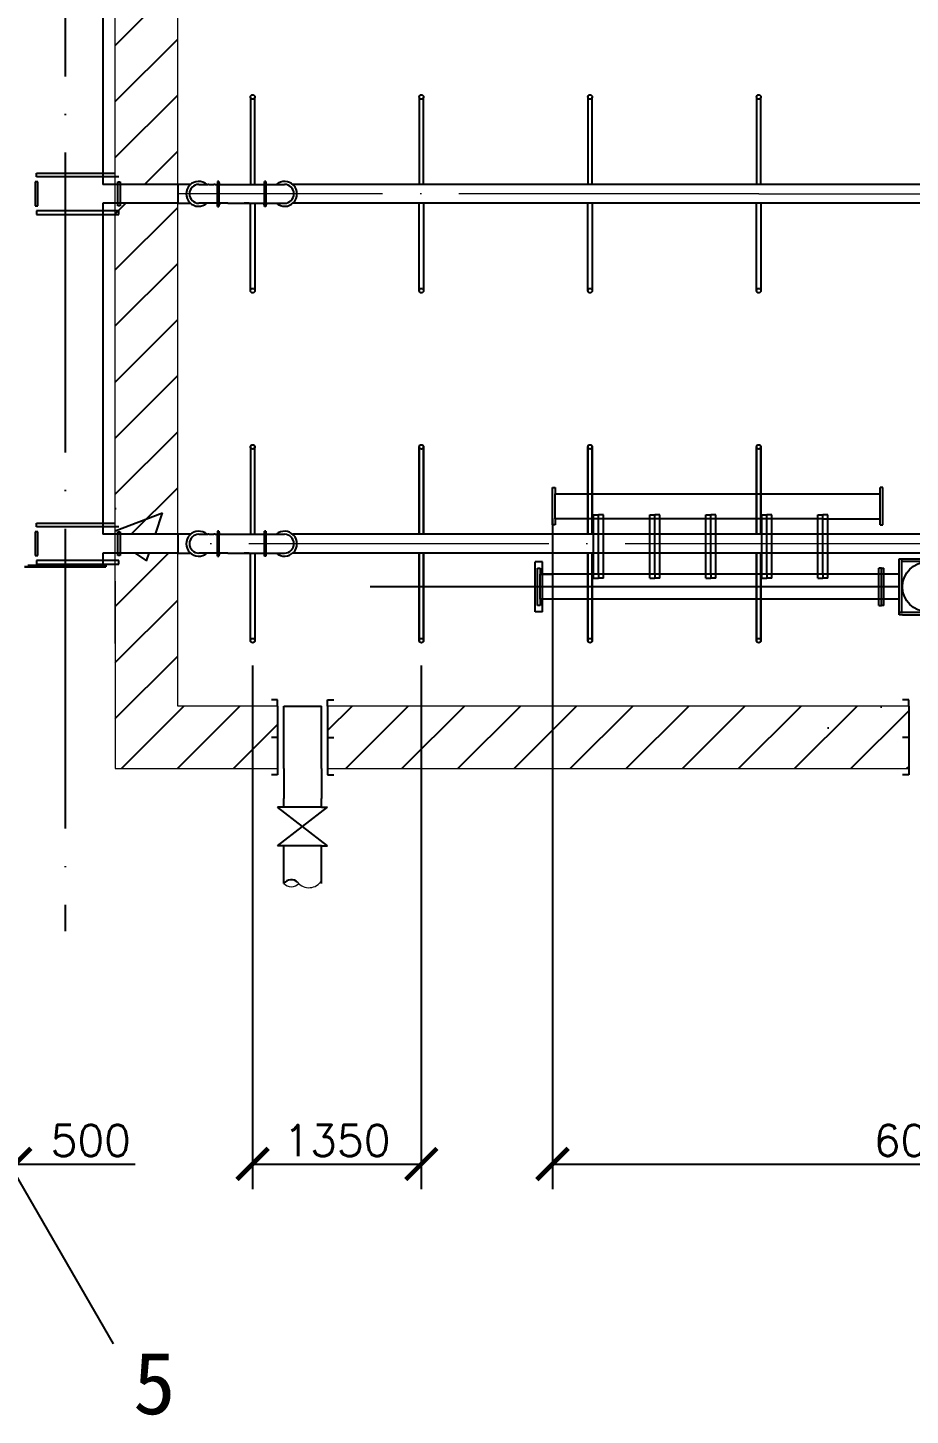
# Model space of a CAD drawing. Header units: millimetres. Extents: x 279 to 2876, y -494 to 1800.
# Drawn here: x 841.1 to 911.8, y 783.4 to 894.5 of the extents above; entities that cross this region are included whole.
import ezdxf

# ---------------------------------------------------------------- set-up
doc = ezdxf.new("R2010")
doc.units = ezdxf.units.MM
doc.linetypes.add('ACAD_ISO04W100', pattern=[30, 24, -3, 0, -3])
doc.layers.add('图层1', color=1, linetype='Continuous', lineweight=25, plot=False)
doc.layers.add('图层2', color=5, linetype='Continuous', lineweight=25, plot=False)
doc.layers.add('图层3', color=2, linetype='Continuous')
doc.styles.get("Standard").update_dxf_attribs({"font": 'txt', "bigfont": 'gbcbig.shx'})
doc.dimstyles.new('副本 ISO-25', dxfattribs={"dimtxt": 2.5, "dimasz": 2.5, "dimexe": 2, "dimexo": 2, "dimtad": 1, "dimlfac": 100, "dimtxsty": 'Standard', "dimblk": 'ARCHTICK', "dimcen": 2.5, "dimadec": 0, "dimazin": 0, "dimtfac": 1, "dimtmove": 0, "dimatfit": 3, "dimfxl": 1, "dimarcsym": 0})

# ---------------------------------------------------------------- blocks, each defined once
blk = doc.blocks.new('_ArchTick')
at = {"color": 0, "linetype": 'ByBlock', "const_width": 0.15}
blk.add_lwpolyline([(-0.5, -0.5), (0.5, 0.5)], dxfattribs=at)
blk = doc.blocks.new('*D20')
at = {"layer": '图层3', "color": 0, "lineweight": -2, "transparency": 16777216}
for p, q in [((835.14, 838.17), (835.14, 801.52)), ((840.14, 838.17), (840.14, 801.52)), ((835.14, 803.52), (840.14, 803.52)), ((840.14, 803.52), (849.73, 803.52))]:
    blk.add_line(p, q, dxfattribs=at)
at = {"layer": '图层3', "color": 0, "lineweight": -2, "transparency": 16777216, "xscale": 2.5, "yscale": 2.5, "zscale": 2.5, "rotation": 180}
blk.add_blockref('_ArchTick', (835.14, 803.52), dxfattribs=at)
at = {"layer": '图层3', "color": 0, "lineweight": -2, "transparency": 16777216, "xscale": 2.5, "yscale": 2.5, "zscale": 2.5}
blk.add_blockref('_ArchTick', (840.14, 803.52), dxfattribs=at)
at = {"layer": '图层3', "color": 0, "transparency": 16777216, "insert": (846.19, 805.4), "char_height": 2.5, "attachment_point": 5}
blk.add_mtext('500', dxfattribs=at)
blk = doc.blocks.new('*D26')
at = {"layer": '图层3', "color": 0, "lineweight": -2, "transparency": 16777216}
for p, q in [((859.14, 843.42), (859.14, 801.52)), ((872.64, 843.42), (872.64, 801.52)), ((859.14, 803.52), (872.64, 803.52))]:
    blk.add_line(p, q, dxfattribs=at)
at = {"layer": '图层3', "color": 0, "lineweight": -2, "transparency": 16777216, "xscale": 2.5, "yscale": 2.5, "zscale": 2.5, "rotation": 180}
blk.add_blockref('_ArchTick', (859.14, 803.52), dxfattribs=at)
at = {"layer": '图层3', "color": 0, "lineweight": -2, "transparency": 16777216, "xscale": 2.5, "yscale": 2.5, "zscale": 2.5}
blk.add_blockref('_ArchTick', (872.64, 803.52), dxfattribs=at)
at = {"layer": '图层3', "color": 0, "transparency": 16777216, "insert": (865.89, 805.4), "char_height": 2.5, "attachment_point": 5}
blk.add_mtext('1350', dxfattribs=at)
blk = doc.blocks.new('*D29')
at = {"layer": '图层3', "color": 0, "lineweight": -2, "transparency": 16777216}
for p, q in [((883.14, 855.17), (883.14, 801.52)), ((943.14, 855.17), (943.14, 801.52)), ((883.14, 803.52), (943.14, 803.52))]:
    blk.add_line(p, q, dxfattribs=at)
at = {"layer": '图层3', "color": 0, "lineweight": -2, "transparency": 16777216, "xscale": 2.5, "yscale": 2.5, "zscale": 2.5, "rotation": 180}
blk.add_blockref('_ArchTick', (883.14, 803.52), dxfattribs=at)
at = {"layer": '图层3', "color": 0, "lineweight": -2, "transparency": 16777216, "xscale": 2.5, "yscale": 2.5, "zscale": 2.5}
blk.add_blockref('_ArchTick', (943.14, 803.52), dxfattribs=at)
at = {"layer": '图层3', "color": 0, "transparency": 16777216, "insert": (913.14, 805.4), "char_height": 2.5, "attachment_point": 5}
blk.add_mtext('6000', dxfattribs=at)

msp = doc.modelspace()

# ---------------------------------------------------------------- hatches: boundary and pattern name
at = {"layer": '图层3'}
h = msp.add_hatch(dxfattribs=at)
h.set_pattern_fill('ANSI31', color=256, style=0)
h.paths.add_polyline_path([(911.64464, 840.16504), (865.14464, 840.16504), (865.14464, 835.16504), (911.64464, 835.16504)])
h.paths.add_polyline_path([(961.14464, 840.16504), (914.64464, 840.16504), (914.64464, 835.16504), (961.14464, 835.16504)])
h.paths.add_polyline_path([(861.14464, 840.16504), (853.14464, 840.16504), (853.14464, 850.16504), (853.14464, 852.41504), (848.14464, 852.41504), (848.14464, 845.16504), (848.14464, 840.16504), (848.14464, 835.16504), (861.14464, 835.16504)])
h.paths.add_polyline_path([(853.14464, 880.41504), (848.14464, 880.41504), (848.14464, 853.91504), (853.14464, 853.91504)])
h.paths.add_polyline_path([(853.14464, 1085.16504), (853.14464, 1090.16504), (866.84016, 1090.16504), (871.84253, 1095.16504), (848.14464, 1095.16504), (848.14464, 1077.91504), (853.14464, 1077.91504), (853.14464, 1080.16504)])
h.paths.add_polyline_path([(882.72442, 1095.16504), (871.84253, 1095.16504), (866.84016, 1090.16504), (877.72204, 1090.16504)])
h.paths.add_polyline_path([(911.64464, 1095.16504), (882.72442, 1095.16504), (877.72204, 1090.16504), (911.64464, 1090.16504)])
h.paths.add_polyline_path([(853.14464, 1076.41504), (848.14464, 1076.41504), (848.14464, 1049.91504), (853.14464, 1049.91504)])
h.paths.add_polyline_path([(853.14464, 1048.41504), (848.14464, 1048.41504), (848.14464, 1021.91504), (853.14464, 1021.91504)])
h.paths.add_polyline_path([(853.14464, 1020.41504), (848.14464, 1020.41504), (848.14464, 993.91504), (853.14464, 993.91504)])
h.paths.add_polyline_path([(853.14464, 992.41504), (848.14464, 992.41504), (848.14464, 965.91504), (853.14464, 965.91504)])
h.paths.add_polyline_path([(853.14464, 964.41504), (848.14464, 964.41504), (848.14464, 937.91504), (853.14464, 937.91504)])
h.paths.add_polyline_path([(853.14464, 936.41504), (848.14464, 936.41504), (848.14464, 909.91504), (853.14464, 909.91504)])
h.paths.add_polyline_path([(853.14464, 908.41504), (848.14464, 908.41504), (848.14464, 881.91504), (853.14464, 881.91504)])
h.paths.add_polyline_path([(978.14464, 1085.16504), (978.14464, 1090.16504), (978.14464, 1095.16504), (914.64464, 1095.16504), (914.64464, 1090.16504), (973.14464, 1090.16504), (973.14464, 1080.16504), (973.14464, 840.16504), (965.14464, 840.16504), (965.14464, 835.16504), (978.14464, 835.16504)])
h.paths.add_polyline_path([(1041.64464, 1095.16504), (978.14464, 1095.16504), (978.14464, 1090.16504), (978.14464, 1080.16504), (978.14464, 835.16504), (991.14464, 835.16504), (991.14464, 840.16504), (983.14464, 840.16504), (983.14464, 1080.16504), (983.14464, 1090.16504), (1041.64464, 1090.16504)])
h.paths.add_polyline_path([(1108.14464, 1095.16504), (1044.64464, 1095.16504), (1044.64464, 1090.16504), (1103.14464, 1090.16504), (1103.14464, 1085.16504), (1103.14464, 1080.16504), (1103.14464, 1077.91504), (1108.14464, 1077.91504)])
h.paths.add_polyline_path([(1108.14464, 1076.41504), (1103.14464, 1076.41504), (1103.14464, 1049.91504), (1108.14464, 1049.91504)])
h.paths.add_polyline_path([(1108.14464, 1048.41504), (1103.14464, 1048.41504), (1103.14464, 1021.91504), (1108.14464, 1021.91504)])
h.paths.add_polyline_path([(1108.14464, 1020.41504), (1103.14464, 1020.41504), (1103.14464, 993.91504), (1108.14464, 993.91504)])
h.paths.add_polyline_path([(1108.14464, 992.41504), (1103.14464, 992.41504), (1103.14464, 965.91504), (1108.14464, 965.91504)])
h.paths.add_polyline_path([(1108.14464, 964.41504), (1103.14464, 964.41504), (1103.14464, 937.91504), (1108.14464, 937.91504)])
h.paths.add_polyline_path([(1108.14464, 936.41504), (1103.14464, 936.41504), (1103.14464, 909.91504), (1108.14464, 909.91504)])
h.paths.add_polyline_path([(1108.14464, 908.41504), (1103.14464, 908.41504), (1103.14464, 881.91504), (1108.14464, 881.91504)])
h.paths.add_polyline_path([(1108.14464, 880.41504), (1103.14464, 880.41504), (1103.14464, 853.91504), (1108.14464, 853.91504)])
h.paths.add_polyline_path([(1108.14464, 850.16504), (1108.14464, 852.41504), (1103.14464, 852.41504), (1103.14464, 840.16504), (1095.14464, 840.16504), (1095.14464, 835.16504), (1108.14464, 835.16504), (1108.14464, 840.16504)])
h.paths.add_polyline_path([(1091.14464, 840.16504), (1044.64464, 840.16504), (1044.64464, 835.16504), (1091.14464, 835.16504)])
h.paths.add_polyline_path([(1041.64464, 840.16504), (995.14464, 840.16504), (995.14464, 835.16504), (1041.64464, 835.16504)])
h.paths.add_polyline_path([(1129.14472, 840.16504), (1121.14472, 840.16504), (1121.14472, 850.16504), (1121.14472, 852.41504), (1116.14472, 852.41504), (1116.14472, 845.16504), (1116.14472, 840.16504), (1116.14472, 835.16504), (1129.14472, 835.16504)])
h.paths.add_polyline_path([(1179.64472, 840.16504), (1133.14472, 840.16504), (1133.14472, 835.16504), (1179.64472, 835.16504)])
h.paths.add_polyline_path([(1229.14472, 840.16504), (1182.64472, 840.16504), (1182.64472, 835.16504), (1229.14472, 835.16504)])
h.paths.add_polyline_path([(1121.14472, 880.41504), (1116.14472, 880.41504), (1116.14472, 853.91504), (1121.14472, 853.91504)])
h.paths.add_polyline_path([(1121.14472, 908.41504), (1116.14472, 908.41504), (1116.14472, 881.91504), (1121.14472, 881.91504)])
h.paths.add_polyline_path([(1121.14472, 936.41504), (1116.14472, 936.41504), (1116.14472, 909.91504), (1121.14472, 909.91504)])
h.paths.add_polyline_path([(1121.14472, 964.41504), (1116.14472, 964.41504), (1116.14472, 937.91504), (1121.14472, 937.91504)])
h.paths.add_polyline_path([(1121.14472, 992.41504), (1116.14472, 992.41504), (1116.14472, 965.91504), (1121.14472, 965.91504)])
h.paths.add_polyline_path([(1121.14472, 1020.41504), (1116.14472, 1020.41504), (1116.14472, 993.91504), (1121.14472, 993.91504)])
h.paths.add_polyline_path([(1121.14472, 1048.41504), (1116.14472, 1048.41504), (1116.14472, 1021.91504), (1121.14472, 1021.91504)])
h.paths.add_polyline_path([(1121.14472, 1076.41504), (1116.14472, 1076.41504), (1116.14472, 1049.91504), (1121.14472, 1049.91504)])
h.paths.add_polyline_path([(1121.14472, 1090.16504), (1179.64472, 1090.16504), (1179.64472, 1095.16504), (1116.14472, 1095.16504), (1116.14472, 1077.91504), (1121.14472, 1077.91504), (1121.14472, 1080.16504), (1121.14472, 1085.16504)])
h.paths.add_polyline_path([(1246.14472, 1095.16504), (1182.64472, 1095.16504), (1182.64472, 1090.16504), (1241.14472, 1090.16504), (1241.14472, 1080.16504), (1241.14472, 840.16504), (1233.14472, 840.16504), (1233.14472, 835.16504), (1246.14472, 835.16504), (1246.14472, 1085.16504), (1246.14472, 1090.16504)])
h = msp.add_hatch(dxfattribs=at)
h.set_pattern_fill('AR-CONC', color=256, scale=0.25, style=0)
h.paths.add_polyline_path([(853.14464, 1076.41504), (848.14464, 1076.41504), (848.14464, 1049.91504), (853.14464, 1049.91504)])
h.paths.add_polyline_path([(853.14464, 1090.16504), (866.84016, 1090.16504), (871.84253, 1095.16504), (848.14464, 1095.16504), (848.14464, 1077.91504), (853.14464, 1077.91504), (853.14464, 1080.16504), (853.14464, 1085.16504)])
h.paths.add_polyline_path([(911.64464, 1095.16504), (882.72442, 1095.16504), (877.72204, 1090.16504), (911.64464, 1090.16504)])
h.paths.add_polyline_path([(882.72442, 1095.16504), (871.84253, 1095.16504), (866.84016, 1090.16504), (877.72204, 1090.16504)])
h.paths.add_polyline_path([(978.14464, 1095.16504), (914.64464, 1095.16504), (914.64464, 1090.16504), (973.14464, 1090.16504), (973.14464, 1080.16504), (973.14464, 840.16504), (965.14464, 840.16504), (965.14464, 835.16504), (978.14464, 835.16504), (978.14464, 1085.16504), (978.14464, 1090.16504)])
h.paths.add_polyline_path([(961.14464, 840.16504), (914.64464, 840.16504), (914.64464, 835.16504), (961.14464, 835.16504)])
h.paths.add_polyline_path([(911.64464, 840.16504), (865.14464, 840.16504), (865.14464, 835.16504), (911.64464, 835.16504)])
h.paths.add_polyline_path([(853.14464, 850.16504), (853.14464, 852.41504), (848.14464, 852.41504), (848.14464, 845.16504), (848.14464, 840.16504), (848.14464, 835.16504), (861.14464, 835.16504), (861.14464, 840.16504), (853.14464, 840.16504)])
h.paths.add_polyline_path([(853.14464, 880.41504), (848.14464, 880.41504), (848.14464, 853.91504), (853.14464, 853.91504)])
h.paths.add_polyline_path([(853.14464, 908.41504), (848.14464, 908.41504), (848.14464, 881.91504), (853.14464, 881.91504)])
h.paths.add_polyline_path([(853.14464, 936.41504), (848.14464, 936.41504), (848.14464, 909.91504), (853.14464, 909.91504)])
h.paths.add_polyline_path([(853.14464, 964.41504), (848.14464, 964.41504), (848.14464, 937.91504), (853.14464, 937.91504)])
h.paths.add_polyline_path([(853.14464, 992.41504), (848.14464, 992.41504), (848.14464, 965.91504), (853.14464, 965.91504)])
h.paths.add_polyline_path([(853.14464, 1020.41504), (848.14464, 1020.41504), (848.14464, 993.91504), (853.14464, 993.91504)])
h.paths.add_polyline_path([(853.14464, 1048.41504), (848.14464, 1048.41504), (848.14464, 1021.91504), (853.14464, 1021.91504)])
h.paths.add_polyline_path([(983.14464, 1080.16504), (983.14464, 1090.16504), (1041.64464, 1090.16504), (1041.64464, 1095.16504), (978.14464, 1095.16504), (978.14464, 1090.16504), (978.14464, 1080.16504), (978.14464, 835.16504), (991.14464, 835.16504), (991.14464, 840.16504), (983.14464, 840.16504)])
h.paths.add_polyline_path([(1108.14464, 1095.16504), (1044.64464, 1095.16504), (1044.64464, 1090.16504), (1103.14464, 1090.16504), (1103.14464, 1085.16504), (1103.14464, 1080.16504), (1103.14464, 1077.91504), (1108.14464, 1077.91504)])
h.paths.add_polyline_path([(1108.14464, 1076.41504), (1103.14464, 1076.41504), (1103.14464, 1049.91504), (1108.14464, 1049.91504)])
h.paths.add_polyline_path([(1108.14464, 1048.41504), (1103.14464, 1048.41504), (1103.14464, 1021.91504), (1108.14464, 1021.91504)])
h.paths.add_polyline_path([(1108.14464, 1020.41504), (1103.14464, 1020.41504), (1103.14464, 993.91504), (1108.14464, 993.91504)])
h.paths.add_polyline_path([(1121.14472, 1020.41504), (1116.14472, 1020.41504), (1116.14472, 993.91504), (1121.14472, 993.91504)])
h.paths.add_polyline_path([(1121.14472, 1048.41504), (1116.14472, 1048.41504), (1116.14472, 1021.91504), (1121.14472, 1021.91504)])
h.paths.add_polyline_path([(1121.14472, 1076.41504), (1116.14472, 1076.41504), (1116.14472, 1049.91504), (1121.14472, 1049.91504)])
h.paths.add_polyline_path([(1121.14472, 1090.16504), (1179.64472, 1090.16504), (1179.64472, 1095.16504), (1116.14472, 1095.16504), (1116.14472, 1077.91504), (1121.14472, 1077.91504), (1121.14472, 1080.16504), (1121.14472, 1085.16504)])
h.paths.add_polyline_path([(1108.14464, 992.41504), (1103.14464, 992.41504), (1103.14464, 965.91504), (1108.14464, 965.91504)])
h.paths.add_polyline_path([(1121.14472, 992.41504), (1116.14472, 992.41504), (1116.14472, 965.91504), (1121.14472, 965.91504)])
h.paths.add_polyline_path([(1121.14472, 964.41504), (1116.14472, 964.41504), (1116.14472, 937.91504), (1121.14472, 937.91504)])
h.paths.add_polyline_path([(1108.14464, 964.41504), (1103.14464, 964.41504), (1103.14464, 937.91504), (1108.14464, 937.91504)])
h.paths.add_polyline_path([(1108.14464, 936.41504), (1103.14464, 936.41504), (1103.14464, 909.91504), (1108.14464, 909.91504)])
h.paths.add_polyline_path([(1121.14472, 936.41504), (1116.14472, 936.41504), (1116.14472, 909.91504), (1121.14472, 909.91504)])
h.paths.add_polyline_path([(1121.14472, 908.41504), (1116.14472, 908.41504), (1116.14472, 881.91504), (1121.14472, 881.91504)])
h.paths.add_polyline_path([(1108.14464, 908.41504), (1103.14464, 908.41504), (1103.14464, 881.91504), (1108.14464, 881.91504)])
h.paths.add_polyline_path([(1108.14464, 880.41504), (1103.14464, 880.41504), (1103.14464, 853.91504), (1108.14464, 853.91504)])
h.paths.add_polyline_path([(1121.14472, 880.41504), (1116.14472, 880.41504), (1116.14472, 853.91504), (1121.14472, 853.91504)])
h.paths.add_polyline_path([(1091.14464, 840.16504), (1044.64464, 840.16504), (1044.64464, 835.16504), (1091.14464, 835.16504)])
h.paths.add_polyline_path([(1108.14464, 840.16504), (1108.14464, 850.16504), (1108.14464, 852.41504), (1103.14464, 852.41504), (1103.14464, 840.16504), (1095.14464, 840.16504), (1095.14464, 835.16504), (1108.14464, 835.16504)])
h.paths.add_polyline_path([(1129.14472, 840.16504), (1121.14472, 840.16504), (1121.14472, 850.16504), (1121.14472, 852.41504), (1116.14472, 852.41504), (1116.14472, 845.16504), (1116.14472, 840.16504), (1116.14472, 835.16504), (1129.14472, 835.16504)])
h.paths.add_polyline_path([(1179.64472, 840.16504), (1133.14472, 840.16504), (1133.14472, 835.16504), (1179.64472, 835.16504)])
h.paths.add_polyline_path([(1041.64464, 840.16504), (995.14464, 840.16504), (995.14464, 835.16504), (1041.64464, 835.16504)])
h.paths.add_polyline_path([(1229.14472, 840.16504), (1182.64472, 840.16504), (1182.64472, 835.16504), (1229.14472, 835.16504)])
h.paths.add_polyline_path([(1246.14472, 1085.16504), (1246.14472, 1090.16504), (1246.14472, 1095.16504), (1182.64472, 1095.16504), (1182.64472, 1090.16504), (1241.14472, 1090.16504), (1241.14472, 1080.16504), (1241.14472, 840.16504), (1233.14472, 840.16504), (1233.14472, 835.16504), (1246.14472, 835.16504)])

# ---------------------------------------------------------------- linework, layer by layer
at = {"linetype": 'ACAD_ISO04W100'}
msp.add_line((844.1446, 1095.16504), (844.1446, 822.16504), dxfattribs=at)
msp.add_line((844.1446, 1095.16504), (844.1446, 822.16504), dxfattribs=at)
at = {"lineweight": 0}
for p, q in [((848.14464, 845.16504), (848.14464, 1095.16504)), ((848.14464, 845.16504), (848.14464, 1095.16504)), ((853.14464, 840.16504), (853.14464, 1080.16504)), ((853.14464, 865.16504), (853.14464, 868.66504)), ((848.14464, 850.16504), (848.14464, 840.16504)), ((848.14464, 850.16504), (848.14464, 840.16504)), ((853.14464, 840.16504), (853.14464, 850.16504)), ((848.14464, 840.16504), (848.14464, 835.16504)), ((848.14464, 840.16504), (848.14464, 835.16504)), ((861.14464, 840.16504), (853.14464, 840.16504)), ((861.14464, 840.16504), (853.14464, 840.16504)), ((861.14464, 840.16504), (853.14464, 840.16504)), ((861.14464, 840.16504), (853.14464, 840.16504)), ((911.64464, 840.16504), (865.14464, 840.16504)), ((911.64464, 840.16504), (865.14464, 840.16504)), ((911.64464, 840.16504), (865.14464, 840.16504)), ((911.64464, 840.16504), (865.14464, 840.16504)), ((848.14464, 835.16504), (861.14464, 835.16504)), ((848.14464, 835.16504), (861.14464, 835.16504)), ((848.14464, 835.16504), (861.14464, 835.16504)), ((848.14464, 835.16504), (861.14464, 835.16504)), ((865.14464, 835.16504), (911.64464, 835.16504)), ((865.14464, 835.16504), (911.64464, 835.16504)), ((865.14464, 835.16504), (911.64464, 835.16504)), ((865.14464, 835.16504), (911.64464, 835.16504))]:
    msp.add_line(p, q, dxfattribs=at)
at = {"linetype": 'ACAD_ISO04W100', "lineweight": 0}
for p, q in [((899.64464, 881.16504), (853.14464, 881.16504)), ((899.64464, 881.16504), (973.14464, 881.16504)), ((973.14464, 853.16504), (853.14464, 853.16504))]:
    msp.add_line(p, q, dxfattribs=at)
for p, q in [((883.14464, 857.16562), (883.14464, 857.66562)), ((883.14464, 857.66562), (883.34464, 857.66562)), ((883.34464, 857.66562), (883.34464, 857.16562)), ((909.36563, 854.66562), (909.36563, 857.66562)), ((909.56563, 857.66562), (909.36563, 857.66562)), ((909.56563, 857.36562), (909.56563, 857.66562)), ((909.56563, 857.16562), (909.56563, 857.36562)), ((883.14464, 854.66562), (883.14464, 857.16562)), ((883.34464, 855.16562), (883.34464, 857.16562)), ((883.34464, 857.16562), (909.36563, 857.16562)), ((909.56563, 855.16562), (909.56563, 857.16562)), ((904.7788, 855.16562), (883.34464, 855.16562)), ((883.34464, 855.16562), (883.34464, 854.66562)), ((886.43147, 850.41562), (886.43147, 855.46562)), ((886.43147, 855.46562), (886.83147, 855.46562)), ((886.83147, 850.71562), (886.83147, 855.46562)), ((886.83147, 850.71562), (886.83147, 855.46562)), ((887.23147, 855.46562), (886.83147, 855.46562)), ((886.83147, 850.71562), (886.83147, 855.40636)), ((887.23147, 850.41562), (887.23147, 855.46562)), ((890.9183, 850.41562), (890.9183, 855.46562)), ((890.9183, 855.46562), (891.3183, 855.46562)), ((891.3183, 850.71562), (891.3183, 855.46562)), ((891.3183, 850.71562), (891.3183, 855.46562)), ((891.3183, 850.71562), (891.3183, 855.46562)), ((891.7183, 855.46562), (891.3183, 855.46562)), ((891.7183, 850.41562), (891.7183, 855.46562)), ((895.40513, 850.41562), (895.40513, 855.46562)), ((895.40513, 855.46562), (895.80513, 855.46562)), ((895.80513, 850.71562), (895.80513, 855.46562)), ((895.80513, 850.71562), (895.80513, 855.46562)), ((895.80513, 850.71562), (895.80513, 855.46562)), ((896.20513, 855.46562), (895.80513, 855.46562)), ((896.20513, 850.41562), (896.20513, 855.46562)), ((899.89197, 850.41562), (899.89197, 855.46562)), ((899.89197, 855.46562), (900.29197, 855.46562)), ((900.29197, 850.71562), (900.29197, 855.46562)), ((900.29197, 850.71562), (900.29197, 855.46562)), ((900.29197, 850.71562), (900.29197, 855.46562)), ((900.69197, 855.46562), (900.29197, 855.46562)), ((900.69197, 850.41562), (900.69197, 855.46562)), ((904.3788, 850.41562), (904.3788, 855.46562)), ((904.3788, 855.46562), (904.7788, 855.46562)), ((904.7788, 850.71562), (904.7788, 855.46562)), ((904.7788, 850.71562), (904.7788, 855.46562)), ((905.1788, 855.46562), (904.7788, 855.46562)), ((904.7788, 855.16562), (907.54544, 855.16562)), ((905.1788, 850.41562), (905.1788, 855.46562)), ((907.54544, 855.16562), (909.36563, 855.16562)), ((909.56563, 854.66562), (909.56563, 855.16562)), ((883.34464, 854.66562), (883.14464, 854.66562)), ((909.36563, 854.66562), (909.56563, 854.66562)), ((882.04464, 851.71562), (881.74464, 851.71562)), ((881.74464, 851.67864), (881.74464, 851.71562)), ((882.34464, 851.71562), (882.04464, 851.71562)), ((882.34464, 851.67864), (882.34464, 851.71562)), ((910.89464, 847.46562), (910.89464, 851.96562)), ((910.89464, 851.96562), (913.14464, 851.96562)), ((911.09464, 847.66562), (911.09464, 851.96562)), ((911.09464, 851.76562), (913.14464, 851.76562)), ((881.74464, 847.95383), (881.74464, 851.67864)), ((881.94464, 850.71562), (881.94464, 851.21562)), ((881.94464, 851.21562), (882.14464, 851.21562)), ((881.94464, 848.21562), (881.94464, 850.71562)), ((882.14464, 851.21562), (882.14464, 850.71562)), ((882.14464, 848.71562), (882.14464, 850.71562)), ((882.14464, 850.71562), (883.14464, 850.71562)), ((882.34464, 847.95383), (882.34464, 851.67864)), ((909.26563, 850.71562), (882.34464, 850.71562)), ((889.93948, 850.71562), (883.14464, 850.71562)), ((886.83147, 850.71562), (886.83147, 850.41562)), ((886.83147, 850.71562), (886.83147, 850.41562)), ((910.89464, 850.71562), (889.93948, 850.71562)), ((891.3183, 850.71562), (891.3183, 850.41562)), ((891.3183, 850.71562), (891.3183, 850.41562)), ((895.80513, 850.71562), (895.80513, 850.41562)), ((895.80513, 850.71562), (895.80513, 850.41562)), ((900.29197, 850.71562), (900.29197, 850.41562)), ((900.29197, 850.71562), (900.29197, 850.41562)), ((904.7788, 850.71562), (904.7788, 850.41562)), ((904.7788, 850.71562), (904.7788, 850.41562)), ((909.26563, 848.21562), (909.26563, 851.21562)), ((909.46563, 851.21562), (909.26563, 851.21562)), ((909.46563, 850.91562), (909.46563, 851.21562)), ((909.46563, 851.21562), (909.66563, 851.21562)), ((909.46563, 850.71562), (909.46563, 850.91562)), ((909.46563, 848.71562), (909.46563, 850.71562)), ((909.66563, 848.21562), (909.66563, 851.21562)), ((910.89464, 849.71562), (868.53444, 849.71562)), ((886.43147, 850.41562), (886.83147, 850.41562)), ((887.23147, 850.41562), (886.83147, 850.41562)), ((890.9183, 850.41562), (891.3183, 850.41562)), ((891.7183, 850.41562), (891.3183, 850.41562)), ((895.40513, 850.41562), (895.80513, 850.41562)), ((896.20513, 850.41562), (895.80513, 850.41562)), ((899.89197, 850.41562), (900.29197, 850.41562)), ((900.69197, 850.41562), (900.29197, 850.41562)), ((904.3788, 850.41562), (904.7788, 850.41562)), ((905.1788, 850.41562), (904.7788, 850.41562)), ((909.46563, 849.71562), (909.26563, 849.71562)), ((883.14464, 848.71562), (882.14464, 848.71562)), ((882.14464, 848.71562), (882.14464, 848.21562)), ((888.86763, 848.71562), (883.14464, 848.71562)), ((910.89464, 848.71562), (888.86763, 848.71562)), ((909.46563, 848.21562), (909.46563, 848.71562)), ((881.74464, 847.71562), (881.74464, 847.95383)), ((882.04464, 847.71562), (881.74464, 847.71562)), ((882.34464, 847.71562), (881.89464, 847.71562)), ((882.14464, 848.21562), (881.94464, 848.21562)), ((882.34464, 847.71562), (882.34464, 847.95383)), ((909.26563, 848.21562), (909.46563, 848.21562)), ((909.66563, 848.21562), (909.46563, 848.21562)), ((913.14464, 847.66562), (910.89464, 847.66562)), ((911.14464, 847.46562), (910.89464, 847.46562)), ((911.14464, 847.46562), (913.14464, 847.46562)), ((861.14464, 840.66504), (860.64464, 840.66504)), ((861.14464, 840.66504), (860.64464, 840.66504)), ((861.14464, 840.66504), (860.64464, 840.66504)), ((861.14464, 840.66504), (860.64464, 840.66504)), ((861.14464, 840.16504), (861.14464, 840.66504)), ((861.14464, 840.16504), (861.14464, 840.66504)), ((861.14464, 840.16504), (861.14464, 840.66504)), ((861.14464, 840.16504), (861.14464, 840.66504)), ((865.14464, 840.16504), (865.14464, 840.66504)), ((865.14464, 840.66504), (865.64464, 840.66504)), ((865.14464, 840.16504), (865.14464, 840.66504)), ((865.14464, 840.66504), (865.64464, 840.66504)), ((865.14464, 840.16504), (865.14464, 840.66504)), ((865.14464, 840.66504), (865.64464, 840.66504)), ((865.14464, 840.16504), (865.14464, 840.66504)), ((865.14464, 840.66504), (865.64464, 840.66504)), ((911.64464, 840.66504), (911.14464, 840.66504)), ((911.64464, 840.16504), (911.64464, 840.66504)), ((861.14464, 840.16504), (861.14464, 835.16504)), ((861.14464, 840.16504), (861.14464, 835.16504)), ((861.14464, 840.16504), (861.14464, 835.16504)), ((861.14464, 840.16504), (861.14464, 835.16504)), ((865.14464, 840.16504), (865.14464, 835.16504)), ((865.14464, 840.16504), (865.14464, 835.16504)), ((865.14464, 840.16504), (865.14464, 835.16504)), ((865.14464, 840.16504), (865.14464, 835.16504)), ((911.64464, 840.16504), (911.64464, 835.16504)), ((861.14464, 837.66504), (860.64464, 837.66504)), ((865.14464, 837.66504), (865.64464, 837.66504)), ((911.64464, 837.66504), (911.14464, 837.66504)), ((861.14464, 835.16504), (861.14464, 834.66504)), ((861.14464, 835.16504), (861.14464, 834.66504)), ((861.14464, 835.16504), (861.14464, 834.66504)), ((861.14464, 835.16504), (861.14464, 834.66504)), ((861.64464, 835.16504), (861.64464, 832.77254)), ((861.64464, 835.16504), (861.64464, 832.77254)), ((861.64464, 835.16504), (861.64464, 832.77254)), ((861.64464, 835.16504), (861.64464, 832.77254)), ((861.64464, 835.16504), (861.64464, 832.77254)), ((861.64464, 835.16504), (861.64464, 832.77254)), ((861.64464, 835.16504), (861.64464, 832.77254)), ((861.64464, 835.16504), (861.64464, 832.77254)), ((861.64464, 835.16504), (861.64464, 832.77254)), ((861.64464, 835.16504), (861.64464, 832.77254)), ((861.64464, 835.16504), (861.64464, 832.77254)), ((861.64464, 835.16504), (861.64464, 832.77254)), ((861.64464, 835.16504), (861.64464, 832.77254)), ((861.64464, 835.16504), (861.64464, 832.77254)), ((861.64464, 835.16504), (861.64464, 832.77254)), ((861.64464, 835.16504), (861.64464, 832.77254)), ((864.64464, 835.16504), (864.64464, 832.77254)), ((864.64464, 835.16504), (864.64464, 832.77254)), ((864.64464, 835.16504), (864.64464, 832.77254)), ((864.64464, 835.16504), (864.64464, 832.77254)), ((864.64464, 835.16504), (864.64464, 832.77254)), ((864.64464, 835.16504), (864.64464, 832.77254)), ((864.64464, 835.16504), (864.64464, 832.77254)), ((864.64464, 835.16504), (864.64464, 832.77254)), ((864.64464, 835.16504), (864.64464, 832.77254)), ((864.64464, 835.16504), (864.64464, 832.77254)), ((864.64464, 835.16504), (864.64464, 832.77254)), ((864.64464, 835.16504), (864.64464, 832.77254)), ((864.64464, 835.16504), (864.64464, 832.77254)), ((864.64464, 835.16504), (864.64464, 832.77254)), ((864.64464, 835.16504), (864.64464, 832.77254)), ((864.64464, 835.16504), (864.64464, 832.77254)), ((865.14464, 835.16504), (865.14464, 834.66504)), ((865.14464, 835.16504), (865.14464, 834.66504)), ((865.14464, 835.16504), (865.14464, 834.66504)), ((865.14464, 835.16504), (865.14464, 834.66504)), ((911.64464, 835.16504), (911.64464, 834.66504)), ((861.14464, 834.66504), (860.64464, 834.66504)), ((861.14464, 834.66504), (860.64464, 834.66504)), ((861.14464, 834.66504), (860.64464, 834.66504)), ((861.14464, 834.66504), (860.64464, 834.66504)), ((865.14464, 834.66504), (865.64464, 834.66504)), ((865.14464, 834.66504), (865.64464, 834.66504)), ((865.14464, 834.66504), (865.64464, 834.66504)), ((865.14464, 834.66504), (865.64464, 834.66504)), ((911.64464, 834.66504), (911.14464, 834.66504)), ((861.64464, 832.07004), (861.14464, 832.07004)), ((865.14464, 828.97504), (861.14464, 832.07004)), ((861.14464, 828.97504), (865.14464, 832.07004)), ((861.64464, 832.07004), (861.14464, 832.07004)), ((865.14464, 828.97504), (861.14464, 832.07004)), ((861.14464, 828.97504), (865.14464, 832.07004)), ((861.64464, 832.07004), (861.14464, 832.07004)), ((865.14464, 828.97504), (861.14464, 832.07004)), ((861.14464, 828.97504), (865.14464, 832.07004)), ((861.64464, 832.07004), (861.14464, 832.07004)), ((865.14464, 828.97504), (861.14464, 832.07004)), ((861.14464, 828.97504), (865.14464, 832.07004)), ((861.64464, 832.07004), (861.64464, 832.77254)), ((861.64464, 832.07004), (861.64464, 832.77254)), ((861.64464, 832.07004), (861.64464, 832.77254)), ((861.64464, 832.07004), (861.64464, 832.77254)), ((861.64464, 832.07004), (861.64464, 832.77254)), ((861.64464, 832.07004), (861.64464, 832.77254)), ((861.64464, 832.07004), (861.64464, 832.77254)), ((861.64464, 832.07004), (861.64464, 832.77254)), ((861.64464, 832.07004), (861.64464, 832.77254)), ((861.64464, 832.07004), (861.64464, 832.77254)), ((861.64464, 832.07004), (861.64464, 832.77254)), ((861.64464, 832.07004), (861.64464, 832.77254)), ((861.64464, 832.07004), (861.64464, 832.77254)), ((861.64464, 832.07004), (861.64464, 832.77254)), ((861.64464, 832.07004), (861.64464, 832.77254)), ((861.64464, 832.07004), (861.64464, 832.77254)), ((864.64464, 832.07004), (861.64464, 832.07004)), ((864.64464, 832.07004), (861.64464, 832.07004)), ((864.64464, 832.07004), (861.64464, 832.07004)), ((864.64464, 832.07004), (861.64464, 832.07004)), ((864.64464, 832.07004), (864.64464, 832.77254)), ((864.64464, 832.07004), (864.64464, 832.77254)), ((864.64464, 832.07004), (864.64464, 832.77254)), ((864.64464, 832.07004), (864.64464, 832.77254)), ((864.64464, 832.07004), (864.64464, 832.77254)), ((864.64464, 832.07004), (864.64464, 832.77254)), ((864.64464, 832.07004), (864.64464, 832.77254)), ((864.64464, 832.07004), (864.64464, 832.77254)), ((864.64464, 832.07004), (864.64464, 832.77254)), ((864.64464, 832.07004), (864.64464, 832.77254)), ((864.64464, 832.07004), (864.64464, 832.77254)), ((864.64464, 832.07004), (864.64464, 832.77254)), ((864.64464, 832.07004), (864.64464, 832.77254)), ((864.64464, 832.07004), (864.64464, 832.77254)), ((864.64464, 832.07004), (864.64464, 832.77254)), ((864.64464, 832.07004), (864.64464, 832.77254)), ((864.64464, 832.07004), (865.14464, 832.07004)), ((864.64464, 832.07004), (865.14464, 832.07004)), ((864.64464, 832.07004), (865.14464, 832.07004)), ((864.64464, 832.07004), (865.14464, 832.07004)), ((861.64464, 828.97504), (861.14464, 828.97504)), ((861.64464, 828.97504), (861.14464, 828.97504)), ((861.64464, 828.97504), (861.14464, 828.97504)), ((861.64464, 828.97504), (861.14464, 828.97504)), ((861.64464, 825.97504), (861.64464, 828.97504)), ((864.64464, 828.97504), (861.64464, 828.97504)), ((861.64464, 825.97504), (861.64464, 828.97504)), ((864.64464, 828.97504), (861.64464, 828.97504)), ((861.64464, 825.97504), (861.64464, 828.97504)), ((864.64464, 828.97504), (861.64464, 828.97504)), ((861.64464, 825.97504), (861.64464, 828.97504)), ((864.64464, 828.97504), (861.64464, 828.97504)), ((864.64464, 825.97504), (864.64464, 828.97504)), ((864.64464, 828.97504), (865.14464, 828.97504)), ((864.64464, 825.97504), (864.64464, 828.97504)), ((864.64464, 828.97504), (865.14464, 828.97504)), ((864.64464, 825.97504), (864.64464, 828.97504)), ((864.64464, 828.97504), (865.14464, 828.97504)), ((864.64464, 825.97504), (864.64464, 828.97504)), ((864.64464, 828.97504), (865.14464, 828.97504))]:
    msp.add_line(p, q)
at = {"color": 0}
msp.add_line((861.64464, 835.16504), (861.64464, 840.16504), dxfattribs=at)
msp.add_line((861.64464, 835.16504), (861.64464, 840.16504), dxfattribs=at)
msp.add_line((861.64464, 835.16504), (861.64464, 840.16504), dxfattribs=at)
msp.add_line((861.64464, 835.16504), (861.64464, 840.16504), dxfattribs=at)
msp.add_circle((913.14464, 849.71562), 2)
at = {"lineweight": 0}
for centre, radius, start, end in [((863.64836, 826.82632), 1.19074, 220.9089818, 327.6488121), ((862.23904, 826.52865), 0.82192, 223.6811816, 316.1726464)]:
    msp.add_arc(centre, radius, start, end, dxfattribs=at)
for p in [(886.83147, 850.71562), (891.3183, 850.71562), (895.80513, 850.71562), (900.29197, 850.71562), (904.7788, 850.71562)]:
    msp.add_point(p)
at = {"layer": '图层1'}
for p, q in [((853.14464, 881.91504), (853.14464, 880.41504)), ((854.14464, 881.91504), (853.14464, 881.91504)), ((854.17303, 881.91504), (854.14464, 881.91504)), ((854.83446, 881.91504), (855.54464, 881.91504)), ((855.64464, 881.91504), (855.54464, 881.91504)), ((855.64464, 881.91504), (856.04464, 881.91504)), ((856.14464, 881.91504), (856.04464, 881.91504)), ((856.14464, 881.91504), (856.74464, 881.91504)), ((856.33953, 882.03504), (856.31953, 882.03504)), ((856.31953, 882.03504), (856.31953, 882.01504)), ((856.31953, 882.01504), (856.33953, 882.01504)), ((856.43953, 882.16504), (856.33953, 882.16504)), ((856.33953, 882.16504), (856.33953, 881.91504)), ((856.33953, 882.16504), (856.33953, 880.16364)), ((856.43953, 882.16504), (856.33953, 882.16504)), ((856.33953, 880.41504), (856.33953, 881.91504)), ((856.43953, 881.91504), (856.43953, 882.16504)), ((856.43953, 882.16504), (856.43953, 880.16364)), ((856.45453, 882.03504), (856.43953, 882.03504)), ((856.43953, 882.01504), (856.45453, 882.01504)), ((856.43953, 882.01504), (856.43953, 881.91504)), ((856.43953, 880.16504), (856.43953, 881.91504)), ((856.46453, 882.05504), (856.45453, 882.05504)), ((856.45453, 882.05504), (856.45453, 882.03504)), ((856.45453, 882.01504), (856.45453, 882.03504)), ((856.45453, 881.99504), (856.45453, 882.01504)), ((856.46453, 881.99504), (856.45453, 881.99504)), ((856.46453, 882.03504), (856.46453, 882.05504)), ((856.48953, 882.03504), (856.46453, 882.03504)), ((856.46453, 882.03504), (856.46453, 882.01504)), ((856.46453, 882.01504), (856.48953, 882.01504)), ((856.46453, 882.01504), (856.46453, 881.99504)), ((856.48953, 882.01504), (856.48953, 882.03504)), ((856.74464, 881.91504), (857.14464, 881.91504)), ((857.14464, 881.91504), (861.69188, 881.91504)), ((860.08497, 882.03504), (860.06497, 882.03504)), ((860.06497, 882.03504), (860.06497, 882.01504)), ((860.06497, 882.01504), (860.08497, 882.01504)), ((860.08497, 882.01504), (860.08497, 882.16504)), ((860.08497, 882.16504), (860.18497, 882.16504)), ((860.08497, 882.16504), (860.08497, 880.16364)), ((860.18497, 882.16504), (860.08497, 882.16504)), ((860.08497, 881.91504), (860.08497, 882.01504)), ((860.08497, 880.16504), (860.08497, 881.91504)), ((860.18497, 882.16504), (860.18497, 880.45633)), ((860.18497, 882.16504), (860.18497, 880.16364)), ((860.19997, 882.03504), (860.18497, 882.03504)), ((860.18497, 882.01504), (860.19997, 882.01504)), ((860.18497, 882.01504), (860.18497, 881.91504)), ((860.20997, 882.05504), (860.19997, 882.05504)), ((860.19997, 882.05504), (860.19997, 882.03504)), ((860.19997, 882.01504), (860.19997, 882.03504)), ((860.19997, 881.99504), (860.19997, 882.01504)), ((860.20997, 881.99504), (860.19997, 881.99504)), ((860.20997, 882.03504), (860.20997, 882.05504)), ((860.23497, 882.03504), (860.20997, 882.03504)), ((860.20997, 882.03504), (860.20997, 882.01504)), ((860.20997, 882.01504), (860.23497, 882.01504)), ((860.20997, 882.01504), (860.20997, 881.99504)), ((860.23497, 882.01504), (860.23497, 882.03504)), ((853.14464, 880.41504), (854.14464, 880.41504)), ((854.14464, 880.41504), (854.17303, 880.41504)), ((855.54464, 880.41504), (854.84464, 880.41504)), ((855.64464, 880.41504), (855.54464, 880.41504)), ((856.04464, 880.41504), (855.64464, 880.41504)), ((856.14464, 880.41504), (856.04464, 880.41504)), ((856.74464, 880.41504), (856.14464, 880.41504)), ((856.31953, 880.29364), (856.31953, 880.31364)), ((856.31953, 880.31364), (856.33953, 880.31364)), ((856.33953, 880.29364), (856.31953, 880.29364)), ((856.33953, 880.41504), (856.33953, 880.16504)), ((856.33953, 880.16504), (856.33953, 880.41504)), ((856.33953, 880.16504), (856.43953, 880.16504)), ((856.43953, 880.16504), (856.33953, 880.16504)), ((856.43953, 880.16364), (856.33953, 880.16364)), ((856.43953, 880.41504), (856.43953, 880.16504)), ((856.43953, 880.31364), (856.45453, 880.31364)), ((856.45453, 880.29364), (856.43953, 880.29364)), ((856.46453, 880.33364), (856.45453, 880.33364)), ((856.45453, 880.33364), (856.45453, 880.31364)), ((856.45453, 880.31364), (856.45453, 880.29364)), ((856.45453, 880.27364), (856.45453, 880.29364)), ((856.46453, 880.27364), (856.45453, 880.27364)), ((856.46453, 880.31364), (856.46453, 880.33364)), ((856.46453, 880.31364), (856.48953, 880.31364)), ((856.46453, 880.29364), (856.46453, 880.31364)), ((856.48953, 880.29364), (856.46453, 880.29364)), ((856.46453, 880.29364), (856.46453, 880.27364)), ((856.48953, 880.31364), (856.48953, 880.29364)), ((857.14464, 880.41504), (856.74464, 880.41504)), ((857.14464, 880.41504), (861.69188, 880.41504)), ((860.06497, 880.29364), (860.06497, 880.31364)), ((860.06497, 880.31364), (860.08497, 880.31364)), ((860.08497, 880.29364), (860.06497, 880.29364)), ((860.18497, 880.16504), (860.08497, 880.16504)), ((860.18497, 880.16364), (860.08497, 880.16364)), ((860.18497, 880.45633), (860.18497, 880.41504)), ((860.18497, 880.41504), (860.18497, 880.16504)), ((860.18497, 880.31364), (860.19997, 880.31364)), ((860.19997, 880.29364), (860.18497, 880.29364)), ((860.20997, 880.33364), (860.19997, 880.33364)), ((860.19997, 880.33364), (860.19997, 880.31364)), ((860.19997, 880.31364), (860.19997, 880.29364)), ((860.19997, 880.27364), (860.19997, 880.29364)), ((860.20997, 880.27364), (860.19997, 880.27364)), ((860.20997, 880.31364), (860.20997, 880.33364)), ((860.20997, 880.31364), (860.23497, 880.31364)), ((860.20997, 880.29364), (860.20997, 880.31364)), ((860.23497, 880.29364), (860.20997, 880.29364)), ((860.20997, 880.29364), (860.20997, 880.27364)), ((860.23497, 880.31364), (860.23497, 880.29364)), ((856.33953, 854.03504), (856.31953, 854.03504)), ((856.31953, 854.03504), (856.31953, 854.01504)), ((856.31953, 854.01504), (856.33953, 854.01504)), ((856.43953, 854.16504), (856.33953, 854.16504)), ((856.33953, 854.16504), (856.33953, 853.91504)), ((856.33953, 854.16504), (856.33953, 852.16364)), ((856.43953, 854.16504), (856.33953, 854.16504)), ((856.43953, 853.91504), (856.43953, 854.16504)), ((856.43953, 854.16504), (856.43953, 852.16364)), ((856.45453, 854.03504), (856.43953, 854.03504)), ((856.43953, 854.01504), (856.45453, 854.01504)), ((856.43953, 854.01504), (856.43953, 853.91504)), ((856.46453, 854.05504), (856.45453, 854.05504)), ((856.45453, 854.05504), (856.45453, 854.03504)), ((856.45453, 854.01504), (856.45453, 854.03504)), ((856.45453, 853.99504), (856.45453, 854.01504)), ((856.46453, 853.99504), (856.45453, 853.99504)), ((856.46453, 854.03504), (856.46453, 854.05504)), ((856.48953, 854.03504), (856.46453, 854.03504)), ((856.46453, 854.03504), (856.46453, 854.01504)), ((856.46453, 854.01504), (856.48953, 854.01504)), ((856.46453, 854.01504), (856.46453, 853.99504)), ((856.48953, 854.01504), (856.48953, 854.03504)), ((860.08497, 854.03504), (860.06497, 854.03504)), ((860.06497, 854.03504), (860.06497, 854.01504)), ((860.06497, 854.01504), (860.08497, 854.01504)), ((860.08497, 854.01504), (860.08497, 854.16504)), ((860.08497, 854.16504), (860.18497, 854.16504)), ((860.08497, 854.16504), (860.08497, 852.16364)), ((860.18497, 854.16504), (860.08497, 854.16504)), ((860.08497, 853.91504), (860.08497, 854.01504)), ((860.18497, 854.16504), (860.18497, 852.45633)), ((860.18497, 854.16504), (860.18497, 852.16364)), ((860.19997, 854.03504), (860.18497, 854.03504)), ((860.18497, 854.01504), (860.19997, 854.01504)), ((860.18497, 854.01504), (860.18497, 853.91504)), ((860.20997, 854.05504), (860.19997, 854.05504)), ((860.19997, 854.05504), (860.19997, 854.03504)), ((860.19997, 854.01504), (860.19997, 854.03504)), ((860.19997, 853.99504), (860.19997, 854.01504)), ((860.20997, 853.99504), (860.19997, 853.99504)), ((860.20997, 854.03504), (860.20997, 854.05504)), ((860.23497, 854.03504), (860.20997, 854.03504)), ((860.20997, 854.03504), (860.20997, 854.01504)), ((860.20997, 854.01504), (860.23497, 854.01504)), ((860.20997, 854.01504), (860.20997, 853.99504)), ((860.23497, 854.01504), (860.23497, 854.03504)), ((853.14464, 853.91504), (853.14464, 852.41504)), ((854.14464, 853.91504), (853.14464, 853.91504)), ((854.17303, 853.91504), (854.14464, 853.91504)), ((854.83446, 853.91504), (855.54464, 853.91504)), ((855.64464, 853.91504), (855.54464, 853.91504)), ((855.64464, 853.91504), (856.04464, 853.91504)), ((856.14464, 853.91504), (856.04464, 853.91504)), ((856.14464, 853.91504), (856.74464, 853.91504)), ((856.33953, 852.41504), (856.33953, 853.91504)), ((856.43953, 852.16504), (856.43953, 853.91504)), ((856.74464, 853.91504), (857.14464, 853.91504)), ((857.14464, 853.91504), (861.69188, 853.91504)), ((860.08497, 852.16504), (860.08497, 853.91504)), ((853.14464, 852.41504), (854.14464, 852.41504)), ((854.14464, 852.41504), (854.17303, 852.41504)), ((855.54464, 852.41504), (854.84464, 852.41504)), ((855.64464, 852.41504), (855.54464, 852.41504)), ((856.04464, 852.41504), (855.64464, 852.41504)), ((856.14464, 852.41504), (856.04464, 852.41504)), ((856.74464, 852.41504), (856.14464, 852.41504)), ((856.31953, 852.29364), (856.31953, 852.31364)), ((856.31953, 852.31364), (856.33953, 852.31364)), ((856.33953, 852.29364), (856.31953, 852.29364)), ((856.33953, 852.41504), (856.33953, 852.16504)), ((856.33953, 852.16504), (856.33953, 852.41504)), ((856.33953, 852.16504), (856.43953, 852.16504)), ((856.43953, 852.16504), (856.33953, 852.16504)), ((856.43953, 852.16364), (856.33953, 852.16364)), ((856.43953, 852.41504), (856.43953, 852.16504)), ((856.43953, 852.31364), (856.45453, 852.31364)), ((856.45453, 852.29364), (856.43953, 852.29364)), ((856.46453, 852.33364), (856.45453, 852.33364)), ((856.45453, 852.33364), (856.45453, 852.31364)), ((856.45453, 852.31364), (856.45453, 852.29364)), ((856.45453, 852.27364), (856.45453, 852.29364)), ((856.46453, 852.27364), (856.45453, 852.27364)), ((856.46453, 852.31364), (856.46453, 852.33364)), ((856.46453, 852.31364), (856.48953, 852.31364)), ((856.46453, 852.29364), (856.46453, 852.31364)), ((856.48953, 852.29364), (856.46453, 852.29364)), ((856.46453, 852.29364), (856.46453, 852.27364)), ((856.48953, 852.31364), (856.48953, 852.29364)), ((857.14464, 852.41504), (856.74464, 852.41504)), ((857.14464, 852.41504), (861.69188, 852.41504)), ((860.06497, 852.29364), (860.06497, 852.31364)), ((860.06497, 852.31364), (860.08497, 852.31364)), ((860.08497, 852.29364), (860.06497, 852.29364)), ((860.18497, 852.16504), (860.08497, 852.16504)), ((860.18497, 852.16364), (860.08497, 852.16364)), ((860.18497, 852.45633), (860.18497, 852.41504)), ((860.18497, 852.41504), (860.18497, 852.16504)), ((860.18497, 852.31364), (860.19997, 852.31364)), ((860.19997, 852.29364), (860.18497, 852.29364)), ((860.20997, 852.33364), (860.19997, 852.33364)), ((860.19997, 852.33364), (860.19997, 852.31364)), ((860.19997, 852.31364), (860.19997, 852.29364)), ((860.19997, 852.27364), (860.19997, 852.29364)), ((860.20997, 852.27364), (860.19997, 852.27364)), ((860.20997, 852.31364), (860.20997, 852.33364)), ((860.20997, 852.31364), (860.23497, 852.31364)), ((860.20997, 852.29364), (860.20997, 852.31364)), ((860.23497, 852.29364), (860.20997, 852.29364)), ((860.20997, 852.29364), (860.20997, 852.27364)), ((860.23497, 852.31364), (860.23497, 852.29364))]:
    msp.add_line(p, q, dxfattribs=at)
for centre, radius, start, end in [((854.83446, 881.16504), 1, 48.5903779, 311.4096221), ((854.83446, 881.16504), 0.75, 90, 270), ((861.69188, 881.16504), 1, 228.5903779, 131.4096221), ((861.69188, 881.16504), 0.75, 270, 90), ((854.83446, 853.16504), 1, 48.5903779, 311.4096221), ((861.69188, 853.16504), 1, 228.5903779, 131.4096221), ((854.83446, 853.16504), 0.75, 90, 270), ((861.69188, 853.16504), 0.75, 270, 90)]:
    msp.add_arc(centre, radius, start, end, dxfattribs=at)
at = {"layer": '图层2'}
for p, q in [((847.1446, 908.41504), (847.1446, 881.91504)), ((847.1446, 908.41504), (847.1446, 881.91504)), ((847.1446, 908.41504), (847.1446, 881.91504)), ((847.1446, 908.41504), (847.1446, 881.91504)), ((858.96964, 888.91504), (858.96964, 881.91504)), ((859.31964, 881.91504), (859.31964, 888.91504)), ((872.46964, 888.91504), (872.46964, 881.91504)), ((872.46964, 888.91504), (872.46964, 881.91504)), ((872.81964, 881.91504), (872.81964, 888.91504)), ((872.81964, 881.91504), (872.81964, 888.91504)), ((885.96964, 888.91504), (885.96964, 881.91504)), ((886.31964, 881.91504), (886.31964, 888.91504)), ((899.46964, 888.91504), (899.46964, 881.91504)), ((899.81964, 881.91504), (899.81964, 888.91504)), ((853.14464, 881.91504), (847.1446, 881.91504)), ((972.31964, 881.91504), (862.35332, 881.91504)), ((847.1446, 880.41504), (847.1446, 853.91504)), ((847.1446, 880.41504), (847.1446, 853.91504)), ((847.1446, 880.41504), (847.1446, 853.91504)), ((853.14464, 880.41504), (847.1446, 880.41504)), ((847.1446, 880.41504), (847.1446, 853.91504)), ((858.86964, 880.41504), (858.46964, 880.41504)), ((858.96964, 873.41504), (858.96964, 880.41504)), ((859.31964, 880.41504), (859.31964, 873.41504)), ((972.31964, 880.41504), (862.35332, 880.41504)), ((872.46964, 873.41504), (872.46964, 880.41504)), ((872.46964, 873.41504), (872.46964, 880.41504)), ((872.81964, 880.41504), (872.81964, 873.41504)), ((872.81964, 880.41504), (872.81964, 873.41504)), ((885.96964, 873.41504), (885.96964, 880.41504)), ((886.31964, 880.41504), (886.31964, 873.41504)), ((899.46964, 873.41504), (899.46964, 880.41504)), ((899.81964, 880.41504), (899.81964, 873.41504)), ((858.96964, 860.91504), (858.96964, 853.91504)), ((859.31964, 853.91504), (859.31964, 860.91504)), ((872.46964, 860.91504), (872.46964, 853.91504)), ((872.46964, 853.91504), (872.46964, 860.91504)), ((872.46964, 860.91504), (872.46964, 853.91504)), ((872.81964, 853.91504), (872.81964, 860.91504)), ((872.81964, 860.91504), (872.81964, 853.91504)), ((872.81964, 853.91504), (872.81964, 860.91504)), ((885.96964, 860.91504), (885.96964, 853.91504)), ((885.96964, 853.91504), (885.96964, 860.91504)), ((886.31964, 853.91504), (886.31964, 860.91504)), ((886.31964, 860.91504), (886.31964, 853.91504)), ((899.46964, 860.91504), (899.46964, 853.91504)), ((899.46964, 853.91504), (899.46964, 860.91504)), ((899.81964, 853.91504), (899.81964, 860.91504)), ((899.81964, 860.91504), (899.81964, 853.91504)), ((853.14464, 853.91504), (847.1446, 853.91504)), ((972.31964, 853.91504), (862.35332, 853.91504)), ((847.1446, 852.41504), (847.1446, 851.41504)), ((847.1446, 852.41504), (847.1446, 851.41504)), ((847.1446, 852.41504), (847.1446, 851.41504)), ((853.14464, 852.41504), (847.1446, 852.41504)), ((847.1446, 852.41504), (847.1446, 851.41504)), ((858.86964, 852.41504), (858.46964, 852.41504)), ((858.96964, 845.41504), (858.96964, 852.41504)), ((859.31964, 852.41504), (859.31964, 845.41504)), ((972.31964, 852.41504), (862.35332, 852.41504)), ((872.46964, 845.41504), (872.46964, 852.41504)), ((872.46964, 852.41504), (872.46964, 845.41504)), ((872.46964, 845.41504), (872.46964, 852.41504)), ((872.81964, 852.41504), (872.81964, 845.41504)), ((872.81964, 845.41504), (872.81964, 852.41504)), ((872.81964, 852.41504), (872.81964, 845.41504)), ((885.96964, 845.41504), (885.96964, 852.41504)), ((885.96964, 852.41504), (885.96964, 845.41504)), ((886.31964, 852.41504), (886.31964, 845.41504)), ((886.31964, 845.41504), (886.31964, 852.41504)), ((899.46964, 845.41504), (899.46964, 852.41504)), ((899.46964, 852.41504), (899.46964, 845.41504)), ((899.81964, 852.41504), (899.81964, 845.41504)), ((899.81964, 845.41504), (899.81964, 852.41504)), ((840.8946, 851.31504), (847.1446, 851.31504)), ((841.1446, 851.31504), (840.8946, 851.31504)), ((840.8946, 851.31504), (847.1446, 851.31504)), ((847.1446, 851.41504), (841.1446, 851.41504)), ((841.1446, 851.41504), (847.1446, 851.41504)), ((841.1446, 851.41504), (847.1446, 851.41504)), ((847.1446, 851.41504), (841.1446, 851.41504)), ((847.3946, 851.31504), (841.1446, 851.31504)), ((847.3946, 851.31504), (841.1446, 851.31504)), ((847.3946, 851.41504), (847.1446, 851.41504)), ((847.1446, 851.41504), (847.3946, 851.41504)), ((847.1446, 851.41504), (847.3946, 851.41504)), ((847.3946, 851.41504), (847.1446, 851.41504)), ((847.1446, 851.31504), (847.3946, 851.31504)), ((847.1446, 851.31504), (847.3946, 851.31504)), ((847.3946, 851.31504), (847.3946, 851.41504)), ((847.3946, 851.41504), (847.3946, 851.31504)), ((847.3946, 851.41504), (847.3946, 851.31504)), ((847.3946, 851.31504), (847.3946, 851.41504))]:
    msp.add_line(p, q, dxfattribs=at)
at = {"layer": '图层2', "color": 0}
for p in [(861.64464, 840.16504), (861.64464, 840.16504), (861.64464, 840.16504), (861.64464, 840.16504), (864.64464, 835.16504), (864.64464, 835.16504), (864.64464, 835.16504), (864.64464, 835.16504)]:
    msp.add_line(p, (864.64464, 840.16504), dxfattribs=at)
at = {"layer": '图层2'}
for centre in [(859.14464, 888.91504), (859.14464, 888.91504), (872.64464, 888.91504), (872.64464, 888.91504), (886.14464, 888.91504), (899.64464, 888.91504), (859.14464, 873.41504), (872.64464, 873.41504), (872.64464, 873.41504), (886.14464, 873.41504), (899.64464, 873.41504), (859.14464, 860.91504), (859.14464, 860.91504), (872.64464, 860.91504), (872.64464, 860.91504), (872.64464, 860.91504), (886.14464, 860.91504), (886.14464, 860.91504), (899.64464, 860.91504), (899.64464, 860.91504), (859.14464, 845.41504), (872.64464, 845.41504), (872.64464, 845.41504), (872.64464, 845.41504), (886.14464, 845.41504), (886.14464, 845.41504), (899.64464, 845.41504), (899.64464, 845.41504)]:
    msp.add_circle(centre, 0.175, dxfattribs=at)
at = {"layer": '图层2', "color": 0}
msp.add_arc((862.23021, 825.56943), 0.70444, 42.6346558, 146.2295677, dxfattribs=at)
at = {"layer": '图层3'}
for p, q in [((841.84464, 882.51504), (841.84464, 882.81504)), ((841.84464, 882.81504), (848.14464, 882.81504)), ((841.94464, 882.11504), (841.74464, 882.11504)), ((841.74464, 882.11504), (841.74464, 881.91504)), ((841.74464, 881.91504), (841.74464, 880.41504)), ((842.14464, 882.51504), (841.84464, 882.51504)), ((841.94464, 881.91504), (841.94464, 882.11504)), ((841.94464, 880.21504), (841.94464, 881.91504)), ((848.44464, 882.51504), (842.14464, 882.51504)), ((848.34464, 881.91504), (848.34464, 882.11504)), ((848.34464, 882.11504), (848.54464, 882.11504)), ((848.34464, 880.21504), (848.34464, 881.91504)), ((848.54464, 882.11504), (848.54464, 881.91504)), ((848.54464, 881.91504), (848.54464, 880.21504)), ((841.74464, 880.41504), (841.74464, 880.21504)), ((841.74464, 880.21504), (841.94464, 880.21504)), ((842.14464, 879.81504), (841.84464, 879.81504)), ((841.84464, 879.81504), (841.84464, 879.51504)), ((841.84464, 879.51504), (848.14464, 879.51504)), ((848.44464, 879.81504), (842.14464, 879.81504)), ((848.14464, 879.51504), (848.44464, 879.51504)), ((848.54464, 880.21504), (848.34464, 880.21504)), ((848.44464, 879.51504), (848.44464, 879.81504)), ((841.94464, 854.11504), (841.74464, 854.11504)), ((841.74464, 854.11504), (841.74464, 853.91504)), ((841.84464, 854.51504), (841.84464, 854.81504)), ((841.84464, 854.81504), (848.14464, 854.81504)), ((842.14464, 854.51504), (841.84464, 854.51504)), ((841.94464, 853.91504), (841.94464, 854.11504)), ((848.44464, 854.51504), (842.14464, 854.51504)), ((848.34464, 853.91504), (848.34464, 854.11504)), ((848.34464, 854.11504), (848.54464, 854.11504)), ((848.54464, 854.11504), (848.54464, 853.91504)), ((841.74464, 853.91504), (841.74464, 852.41504)), ((841.94464, 852.21504), (841.94464, 853.91504)), ((848.34464, 852.21504), (848.34464, 853.91504)), ((848.54464, 853.91504), (848.54464, 852.21504)), ((841.74464, 852.41504), (841.74464, 852.21504)), ((841.74464, 852.21504), (841.94464, 852.21504)), ((842.14464, 851.81504), (841.84464, 851.81504)), ((841.84464, 851.81504), (841.84464, 851.51504)), ((848.44464, 851.81504), (842.14464, 851.81504)), ((848.54464, 852.21504), (848.34464, 852.21504)), ((848.44464, 851.51504), (848.44464, 851.81504)), ((841.84464, 851.51504), (848.14464, 851.51504)), ((848.14464, 851.51504), (848.44464, 851.51504)), ((826.64455, 825.97504), (847.98888, 789.13801))]:
    msp.add_line(p, q, dxfattribs=at)

# ---------------------------------------------------------------- texts
at = {"lineweight": 0, "insert": (851.27695, 785.95408), "char_height": 5, "width": 30, "attachment_point": 5}
msp.add_mtext('{\\fFangSong|b0|i0|c134|p49;5}', dxfattribs=at)

# ---------------------------------------------------------------- dimensions: what is measured, and where the dimension line sits
at = {"layer": '图层3'}
for base, p1, p2, picture, middle in [((943.14464, 803.5245), (883.14464, 857.16562), (943.14464, 857.16562), '*D29', (913.14464, 805.3995)), ((872.64464, 803.5245), (859.14464, 845.41504), (872.64464, 845.41504), '*D26', (865.89464, 805.3995)), ((840.14455, 803.5245), (835.14455, 840.16504), (840.14455, 840.16504), '*D20', (846.18622, 805.3995))]:
    dim = msp.add_linear_dim(base=base, p1=p1, p2=p2, dimstyle='副本 ISO-25', dxfattribs=at)
    dim.commit()
    dim.dimension.update_dxf_attribs({"geometry": picture, "text_midpoint": middle})

doc.saveas('drawing.dxf')
